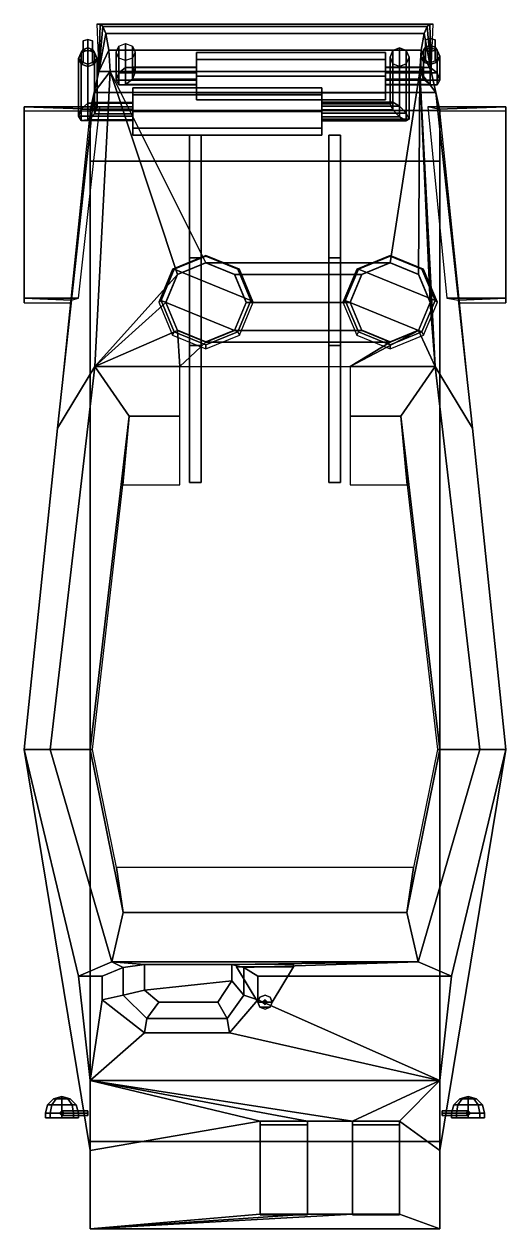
# Model space of a CAD drawing. Extents: x -1.02 to 1.02, y -2.35 to 2.75.
import ezdxf

# ---------------------------------------------------------------- set-up
doc = ezdxf.new("R2010")
doc.units = 0
doc.layers.get('0').update_dxf_attribs({"linetype": 'CONTINUOUS'})

msp = doc.modelspace()

# ---------------------------------------------------------------- linework, layer by layer
at = {"extrusion": (-1, 0, 0)}
msp.add_line((0.6, -1.01, 1.87), (0.74, -0.32, 1.84), dxfattribs=at)
for points in [[(-0.7127, 2.75, 1.04), (-0.6978, 2.75, 1.11), (0.6978, 2.75, 1.11), (0.7127, 2.75, 1.04)], [(-0.7042, 2.55, 1.08), (-0.7042, 2.55, 1.08), (-0.6978, 2.75, 1.11), (-0.7127, 2.75, 1.04)], [(-0.7042, 2.55, 1.08), (-0.7042, 2.55, 1.08), (-0.6872, 2.74, 1.19), (-0.6978, 2.75, 1.11)], [(-0.7042, 2.55, 1.08), (-0.7042, 2.55, 1.08), (-0.6744, 2.71, 1.24), (-0.6872, 2.74, 1.19)], [(-0.7042, 2.55, 1.08), (-0.7042, 2.55, 1.08), (-0.6616, 2.64, 1.28), (-0.6744, 2.71, 1.24)], [(-0.6978, 2.75, 1.11), (-0.6872, 2.74, 1.19), (0.6872, 2.74, 1.19), (0.6978, 2.75, 1.11)], [(-0.6872, 2.74, 1.19), (-0.6744, 2.71, 1.24), (0.6744, 2.71, 1.24), (0.6872, 2.74, 1.19)], [(-0.6744, 2.71, 1.24), (-0.6616, 2.64, 1.28), (0.6616, 2.64, 1.28), (0.6744, 2.71, 1.24)], [(0.6744, 2.71, 1.24), (0.6616, 2.64, 1.28), (0.7042, 2.55, 1.08)], [(0.6872, 2.74, 1.19), (0.6744, 2.71, 1.24), (0.7042, 2.55, 1.08)], [(0.6978, 2.75, 1.11), (0.6872, 2.74, 1.19), (0.7042, 2.55, 1.08)], [(0.7127, 2.75, 1.04), (0.6978, 2.75, 1.11), (0.7042, 2.55, 1.08)], [(-0.77, 2.6795, 1.1354), (-0.75, 2.6846, 1.1277), (-0.75, 2.6496, 1.067), (-0.77, 2.6425, 1.0712)], [(-0.77, 2.6795, 1.1354), (-0.77, 2.6405, 1.1946), (-0.75, 2.6354, 1.2023), (-0.75, 2.6846, 1.1277)], [(-0.77, 2.6405, 1.1946), (-0.77, 2.6795, 1.1354), (-0.77, 2.6425, 1.0712), (-0.77, 2.5875, 1.1029)], [(-0.75, 2.6846, 1.1277), (-0.73, 2.6795, 1.1354), (-0.73, 2.6425, 1.0712), (-0.75, 2.6496, 1.067)], [(-0.75, 2.6846, 1.1277), (-0.75, 2.6354, 1.2023), (-0.73, 2.6405, 1.1946), (-0.73, 2.6795, 1.1354)], [(-0.73, 2.6795, 1.1354), (-0.73, 2.6405, 1.1946), (-0.73, 2.5875, 1.1029), (-0.73, 2.6425, 1.0712)], [(-0.63, 2.6314, 1.0975), (-0.6183, 2.6571, 1.0856), (-0.6183, 2.5437, 0.8424), (-0.63, 2.5131, 0.8437)], [(-0.6183, 2.6571, 1.0856), (-0.59, 2.6677, 1.0806), (-0.59, 2.5663, 0.8631), (-0.6183, 2.5437, 0.8424)], [(-0.59, 2.6677, 1.0806), (-0.5617, 2.6571, 1.0856), (-0.5617, 2.5676, 0.8937), (-0.59, 2.5663, 0.8631)], [(-0.5617, 2.6571, 1.0856), (-0.55, 2.6314, 1.0975), (-0.55, 2.5469, 0.9163), (-0.5617, 2.5676, 0.8937)], [(0.68, 2.6517, 1.066), (0.7, 2.6592, 1.0625), (0.7, 2.6508, 1.0444), (0.6717, 2.6402, 1.0493)], [(0.68, 2.6831, 1.1332), (0.7, 2.6888, 1.1259), (0.7, 2.6592, 1.0625), (0.68, 2.6517, 1.066)], [(0.68, 2.6831, 1.1332), (0.68, 2.639, 1.1887), (0.7, 2.6332, 1.196), (0.7, 2.6888, 1.1259)], [(0.68, 2.639, 1.1887), (0.68, 2.6831, 1.1332), (0.68, 2.6517, 1.066), (0.68, 2.5942, 1.0928)], [(0.7, 2.6888, 1.1259), (0.72, 2.6831, 1.1332), (0.72, 2.6517, 1.066), (0.7, 2.6592, 1.0625)], [(0.7, 2.6888, 1.1259), (0.7, 2.6332, 1.196), (0.72, 2.639, 1.1887), (0.72, 2.6831, 1.1332)], [(0.7, 2.6592, 1.0625), (0.72, 2.6517, 1.066), (0.7283, 2.6402, 1.0493), (0.7, 2.6508, 1.0444)], [(0.72, 2.6831, 1.1332), (0.72, 2.639, 1.1887), (0.72, 2.5942, 1.0928), (0.72, 2.6517, 1.066)], [(-0.77, 2.6425, 1.0712), (-0.77, 2.6425, 1.0712), (-0.79, 2.605, 1.0697), (-0.77, 2.5875, 1.1029)], [(-0.77, 2.6425, 1.0712), (-0.77, 2.6425, 1.0712), (-0.7783, 2.6295, 1.0556), (-0.79, 2.605, 1.0697)], [(-0.79, 2.605, 1.0697), (-0.7783, 2.6295, 1.0556), (-0.7783, 2.3904, 0.6414), (-0.79, 2.36, 0.6454)], [(-0.7783, 2.5805, 1.0839), (-0.79, 2.605, 1.0697), (-0.79, 2.36, 0.6454), (-0.7783, 2.3414, 0.6696)], [(-0.79, 2.605, 1.0697), (-0.79, 2.605, 1.0697), (-0.7783, 2.5805, 1.0839), (-0.77, 2.5875, 1.1029)], [(-0.77, 2.6425, 1.0712), (-0.75, 2.6496, 1.067), (-0.75, 2.6396, 1.0497), (-0.7783, 2.6295, 1.0556)], [(-0.7783, 2.6295, 1.0556), (-0.75, 2.6396, 1.0497), (-0.75, 2.4146, 0.66), (-0.7783, 2.3904, 0.6414)], [(-0.75, 2.6354, 1.2023), (-0.77, 2.6405, 1.1946), (-0.77, 2.5875, 1.1029), (-0.75, 2.5804, 1.107)], [(-0.75, 2.6496, 1.067), (-0.73, 2.6425, 1.0712), (-0.7217, 2.6295, 1.0556), (-0.75, 2.6396, 1.0497)], [(-0.73, 2.6405, 1.1946), (-0.75, 2.6354, 1.2023), (-0.75, 2.5804, 1.107), (-0.73, 2.5875, 1.1029)], [(-0.75, 2.6396, 1.0497), (-0.7217, 2.6295, 1.0556), (-0.7217, 2.4186, 0.6904), (-0.75, 2.4146, 0.66)], [(-0.73, 2.6425, 1.0712), (-0.73, 2.6425, 1.0712), (-0.73, 2.5875, 1.1029), (-0.71, 2.605, 1.0697)], [(-0.73, 2.6425, 1.0712), (-0.73, 2.6425, 1.0712), (-0.71, 2.605, 1.0697), (-0.7217, 2.6295, 1.0556)], [(-0.71, 2.605, 1.0697), (-0.71, 2.605, 1.0697), (-0.73, 2.5875, 1.1029), (-0.7217, 2.5805, 1.0839)], [(-0.7217, 2.6295, 1.0556), (-0.71, 2.605, 1.0697), (-0.71, 2.4, 0.7146), (-0.7217, 2.4186, 0.6904)], [(-0.71, 2.605, 1.0697), (-0.7217, 2.5805, 1.0839), (-0.7217, 2.3696, 0.7186), (-0.71, 2.4, 0.7146)], [(-0.7042, 2.55, 1.08), (-0.7042, 2.55, 1.08), (-0.6557, 2.55, 1.3), (-0.6616, 2.64, 1.28)], [(-0.6616, 2.64, 1.28), (-0.6557, 2.55, 1.3), (0.6557, 2.55, 1.3), (0.6616, 2.64, 1.28)], [(-0.6183, 2.6058, 1.1095), (-0.63, 2.6314, 1.0975), (-0.63, 2.5131, 0.8437), (-0.6183, 2.4924, 0.8663)], [(-0.59, 2.5952, 1.1144), (-0.6183, 2.6058, 1.1095), (-0.6183, 2.4924, 0.8663), (-0.59, 2.4937, 0.8969)], [(-0.5617, 2.6058, 1.1095), (-0.59, 2.5952, 1.1144), (-0.59, 2.4937, 0.8969), (-0.5617, 2.5163, 0.9176)], [(-0.55, 2.6314, 1.0975), (-0.5617, 2.6058, 1.1095), (-0.5617, 2.5163, 0.9176), (-0.55, 2.5469, 0.9163)], [(-0.29, 2.63, 0.88), (-0.29, 2.6007, 0.9507), (0.51, 2.6007, 0.9507), (0.51, 2.63, 0.88)], [(-0.29, 2.6007, 0.8093), (-0.29, 2.63, 0.88), (0.51, 2.63, 0.88), (0.51, 2.6007, 0.8093)], [(-0.29, 2.5437, 0.8424), (-0.29, 2.5663, 0.8631), (-0.29, 2.63, 0.88), (-0.29, 2.6007, 0.8093)], [(-0.29, 2.5663, 0.8631), (-0.29, 2.5676, 0.8937), (-0.29, 2.6007, 0.9507), (-0.29, 2.63, 0.88)], [(0.51, 2.6007, 0.8093), (0.51, 2.63, 0.88), (0.51, 2.5676, 0.8937), (0.51, 2.5663, 0.8631)], [(0.51, 2.63, 0.88), (0.51, 2.6007, 0.9507), (0.51, 2.5469, 0.9163), (0.51, 2.5676, 0.8937)], [(0.53, 2.61, 0.841), (0.5417, 2.6383, 0.8263), (0.5417, 2.4194, 0.6731), (0.53, 2.4128, 0.7029)], [(0.5417, 2.6383, 0.8263), (0.53, 2.61, 0.841), (0.53, 2.61, 1.07), (0.5417, 2.6383, 1.07)], [(0.5417, 2.5817, 0.8558), (0.53, 2.61, 0.841), (0.53, 2.4128, 0.7029), (0.5417, 2.3869, 0.7194)], [(0.53, 2.61, 0.841), (0.5417, 2.5817, 0.8558), (0.5417, 2.5817, 1.08), (0.53, 2.61, 1.07)], [(0.5417, 2.6383, 0.8263), (0.57, 2.65, 0.8202), (0.57, 2.4029, 0.6472), (0.5417, 2.4194, 0.6731)], [(0.57, 2.65, 0.8202), (0.5417, 2.6383, 0.8263), (0.5417, 2.6383, 1.07), (0.57, 2.65, 1.06)], [(0.57, 2.65, 0.8202), (0.5983, 2.6383, 0.8263), (0.5983, 2.3731, 0.6406), (0.57, 2.4029, 0.6472)], [(0.5983, 2.6383, 0.8263), (0.57, 2.65, 0.8202), (0.57, 2.65, 1.06), (0.5983, 2.6383, 1.07)], [(0.5983, 2.6383, 0.8263), (0.61, 2.61, 0.841), (0.61, 2.3472, 0.6571), (0.5983, 2.3731, 0.6406)], [(0.61, 2.61, 0.841), (0.5983, 2.6383, 0.8263), (0.5983, 2.6383, 1.07), (0.61, 2.61, 1.07)], [(0.61, 2.61, 0.841), (0.5983, 2.5817, 0.8558), (0.5983, 2.3406, 0.6869), (0.61, 2.3472, 0.6571)], [(0.5983, 2.5817, 0.8558), (0.61, 2.61, 0.841), (0.61, 2.61, 1.07), (0.5983, 2.5817, 1.08)], [(0.6616, 2.64, 1.28), (0.6557, 2.55, 1.3), (0.7042, 2.55, 1.08)], [(0.68, 2.5942, 1.0928), (0.68, 2.5942, 1.0928), (0.68, 2.6517, 1.066), (0.66, 2.6145, 1.0613)], [(0.66, 2.6145, 1.0613), (0.66, 2.6145, 1.0613), (0.68, 2.6517, 1.066), (0.6717, 2.6402, 1.0493)], [(0.66, 2.6145, 1.0613), (0.6717, 2.6402, 1.0493), (0.6717, 2.5676, 0.8937), (0.66, 2.5469, 0.9163)], [(0.6717, 2.5889, 1.0732), (0.66, 2.6145, 1.0613), (0.66, 2.5469, 0.9163), (0.6717, 2.5163, 0.9176)], [(0.68, 2.5942, 1.0928), (0.68, 2.5942, 1.0928), (0.66, 2.6145, 1.0613), (0.6717, 2.5889, 1.0732)], [(0.6717, 2.6402, 1.0493), (0.7, 2.6508, 1.0444), (0.7, 2.5663, 0.8631), (0.6717, 2.5676, 0.8937)], [(0.7, 2.6332, 1.196), (0.68, 2.639, 1.1887), (0.68, 2.5942, 1.0928), (0.7, 2.5867, 1.0963)], [(0.7, 2.6508, 1.0444), (0.7283, 2.6402, 1.0493), (0.7283, 2.5437, 0.8424), (0.7, 2.5663, 0.8631)], [(0.72, 2.639, 1.1887), (0.7, 2.6332, 1.196), (0.7, 2.5867, 1.0963), (0.72, 2.5942, 1.0928)], [(0.72, 2.5942, 1.0928), (0.72, 2.5942, 1.0928), (0.74, 2.6145, 1.0613), (0.72, 2.6517, 1.066)], [(0.74, 2.6145, 1.0613), (0.74, 2.6145, 1.0613), (0.7283, 2.6402, 1.0493), (0.72, 2.6517, 1.066)], [(0.72, 2.5942, 1.0928), (0.72, 2.5942, 1.0928), (0.7283, 2.5889, 1.0732), (0.74, 2.6145, 1.0613)], [(0.7283, 2.6402, 1.0493), (0.74, 2.6145, 1.0613), (0.74, 2.5131, 0.8437), (0.7283, 2.5437, 0.8424)], [(0.74, 2.6145, 1.0613), (0.7283, 2.5889, 1.0732), (0.7283, 2.4924, 0.8663), (0.74, 2.5131, 0.8437)], [(-0.72, 1.3, 1.48), (-0.6557, 2.55, 1.3), (-0.7236, 2.46, 0.9508), (-0.8792, 1.04, 1.0609)], [(-0.75, 2.5804, 1.107), (-0.77, 2.5875, 1.1029), (-0.7783, 2.5805, 1.0839), (-0.75, 2.5704, 1.0897)], [(-0.75, 2.5704, 1.0897), (-0.7783, 2.5805, 1.0839), (-0.7783, 2.3414, 0.6696), (-0.75, 2.3454, 0.7)], [(-0.73, 2.5875, 1.1029), (-0.75, 2.5804, 1.107), (-0.75, 2.5704, 1.0897), (-0.7217, 2.5805, 1.0839)], [(-0.7217, 2.5805, 1.0839), (-0.75, 2.5704, 1.0897), (-0.75, 2.3454, 0.7), (-0.7217, 2.3696, 0.7186)], [(-0.7236, 2.46, 0.9508), (-0.7236, 2.46, 0.9508), (-0.6557, 2.55, 1.3), (-0.7042, 2.55, 1.08)], [(-0.6557, 2.55, 1.3), (-0.25, 1.74, 1.4166), (0.53, 1.74, 1.4166), (0.6557, 2.55, 1.3)], [(-0.6183, 2.5437, 0.8424), (-0.59, 2.5663, 0.8631), (-0.29, 2.5663, 0.8631), (-0.29, 2.5437, 0.8424)], [(-0.59, 2.5663, 0.8631), (-0.5617, 2.5676, 0.8937), (-0.29, 2.5676, 0.8937), (-0.29, 2.5663, 0.8631)], [(-0.5617, 2.5676, 0.8937), (-0.55, 2.5469, 0.9163), (-0.29, 2.5469, 0.9163), (-0.29, 2.5676, 0.8937)], [(-0.29, 2.6007, 0.9507), (-0.29, 2.53, 0.98), (0.51, 2.53, 0.98), (0.51, 2.6007, 0.9507)], [(-0.29, 2.53, 0.78), (-0.29, 2.6007, 0.8093), (0.51, 2.6007, 0.8093), (0.51, 2.53, 0.78)], [(-0.29, 2.5131, 0.8437), (-0.29, 2.5437, 0.8424), (-0.29, 2.6007, 0.8093), (-0.29, 2.53, 0.78)], [(-0.29, 2.5676, 0.8937), (-0.29, 2.5469, 0.9163), (-0.29, 2.53, 0.98), (-0.29, 2.6007, 0.9507)], [(0.51, 2.53, 0.78), (0.51, 2.6007, 0.8093), (0.51, 2.5663, 0.8631), (0.51, 2.5437, 0.8424)], [(0.51, 2.6007, 0.9507), (0.51, 2.53, 0.98), (0.51, 2.5163, 0.9176), (0.51, 2.5469, 0.9163)], [(0.66, 2.5469, 0.9163), (0.6717, 2.5676, 0.8937), (0.51, 2.5676, 0.8937), (0.51, 2.5469, 0.9163)], [(0.6717, 2.5676, 0.8937), (0.7, 2.5663, 0.8631), (0.51, 2.5663, 0.8631), (0.51, 2.5676, 0.8937)], [(0.7, 2.5663, 0.8631), (0.7283, 2.5437, 0.8424), (0.51, 2.5437, 0.8424), (0.51, 2.5663, 0.8631)], [(0.53, 1.74, 1.4166), (0.6502, 1.6907, 1.4237), (0.6502, 1.6907, 1.4237), (0.6557, 2.55, 1.3)], [(0.57, 2.57, 0.8619), (0.5417, 2.5817, 0.8558), (0.5417, 2.3869, 0.7194), (0.57, 2.3571, 0.7128)], [(0.5417, 2.5817, 0.8558), (0.57, 2.57, 0.8619), (0.57, 2.57, 1.08), (0.5417, 2.5817, 1.08)], [(0.5983, 2.5817, 0.8558), (0.57, 2.57, 0.8619), (0.57, 2.3571, 0.7128), (0.5983, 2.3406, 0.6869)], [(0.57, 2.57, 0.8619), (0.5983, 2.5817, 0.8558), (0.5983, 2.5817, 1.08), (0.57, 2.57, 1.08)], [(0.6502, 1.6907, 1.4237), (0.7, 1.5717, 1.4409), (0.7, 1.5717, 1.4409), (0.6557, 2.55, 1.3)], [(0.7, 2.5867, 1.0963), (0.68, 2.5942, 1.0928), (0.6717, 2.5889, 1.0732), (0.7, 2.5783, 1.0782)], [(0.7, 2.5783, 1.0782), (0.6717, 2.5889, 1.0732), (0.6717, 2.5163, 0.9176), (0.7, 2.4937, 0.8969)], [(0.72, 2.5942, 1.0928), (0.7, 2.5867, 1.0963), (0.7, 2.5783, 1.0782), (0.7283, 2.5889, 1.0732)], [(0.7283, 2.5889, 1.0732), (0.7, 2.5783, 1.0782), (0.7, 2.4937, 0.8969), (0.7283, 2.4924, 0.8663)], [(0.7042, 2.55, 1.08), (0.7236, 2.46, 0.9508), (-0.7236, 2.46, 0.9508), (-0.7042, 2.55, 1.08)], [(-0.6557, 2.55, 1.3), (-0.72, 1.3, 1.48), (-0.72, 1.3, 1.48), (-0.3702, 1.6907, 1.4237)], [(-0.6557, 2.55, 1.3), (-0.3702, 1.6907, 1.4237), (-0.3702, 1.6907, 1.4237), (-0.25, 1.74, 1.4166)], [(-0.63, 2.5131, 0.8437), (-0.6183, 2.5437, 0.8424), (-0.29, 2.5437, 0.8424), (-0.29, 2.5131, 0.8437)], [(-0.6183, 2.4924, 0.8663), (-0.63, 2.5131, 0.8437), (-0.29, 2.5131, 0.8437), (-0.29, 2.4924, 0.8663)], [(-0.5617, 2.5163, 0.9176), (-0.59, 2.4937, 0.8969), (-0.29, 2.4937, 0.8969), (-0.29, 2.5163, 0.9176)], [(-0.55, 2.5469, 0.9163), (-0.5617, 2.5163, 0.9176), (-0.29, 2.5163, 0.9176), (-0.29, 2.5469, 0.9163)], [(-0.29, 2.5469, 0.9163), (-0.29, 2.5163, 0.9176), (-0.29, 2.4593, 0.9507), (-0.29, 2.53, 0.98)], [(-0.29, 2.53, 0.98), (-0.29, 2.4593, 0.9507), (0.51, 2.4593, 0.9507), (0.51, 2.53, 0.98)], [(-0.29, 2.4593, 0.8093), (-0.29, 2.53, 0.78), (0.51, 2.53, 0.78), (0.51, 2.4593, 0.8093)], [(-0.29, 2.4924, 0.8663), (-0.29, 2.5131, 0.8437), (-0.29, 2.53, 0.78), (-0.29, 2.4593, 0.8093)], [(-0.29, 2.5163, 0.9176), (-0.29, 2.4937, 0.8969), (-0.29, 2.43, 0.88), (-0.29, 2.4593, 0.9507)], [(0.6717, 2.5163, 0.9176), (0.66, 2.5469, 0.9163), (0.51, 2.5469, 0.9163), (0.51, 2.5163, 0.9176)], [(0.7283, 2.5437, 0.8424), (0.74, 2.5131, 0.8437), (0.51, 2.5131, 0.8437), (0.51, 2.5437, 0.8424)], [(0.51, 2.4593, 0.8093), (0.51, 2.53, 0.78), (0.51, 2.5437, 0.8424), (0.51, 2.5131, 0.8437)], [(0.51, 2.53, 0.98), (0.51, 2.4593, 0.9507), (0.51, 2.4937, 0.8969), (0.51, 2.5163, 0.9176)], [(0.7, 2.4937, 0.8969), (0.6717, 2.5163, 0.9176), (0.51, 2.5163, 0.9176), (0.51, 2.4937, 0.8969)], [(0.74, 2.5131, 0.8437), (0.7283, 2.4924, 0.8663), (0.51, 2.4924, 0.8663), (0.51, 2.5131, 0.8437)], [(0.51, 2.43, 0.88), (0.51, 2.4593, 0.8093), (0.51, 2.5131, 0.8437), (0.51, 2.4924, 0.8663)], [(0.7, 1.5717, 1.4409), (0.72, 1.3, 1.48), (0.72, 1.3, 1.48), (0.6557, 2.55, 1.3)], [(0.7042, 2.55, 1.08), (0.6557, 2.55, 1.3), (0.7236, 2.46, 0.9508)], [(0.8792, 1.04, 1.0609), (0.7236, 2.46, 0.9508), (0.6557, 2.55, 1.3), (0.72, 1.3, 1.48)], [(-0.8792, 1.04, 1.0609), (-0.7236, 2.46, 0.9508), (-0.74, 2.3837, 0.8413), (-0.8792, 1.04, 0.9084)], [(0.7236, 2.46, 0.9508), (0.74, 2.3837, 0.8413), (-0.74, 2.3837, 0.8413), (-0.7236, 2.46, 0.9508)], [(-0.59, 2.4937, 0.8969), (-0.6183, 2.4924, 0.8663), (-0.29, 2.4924, 0.8663), (-0.29, 2.4937, 0.8969)], [(-0.56, 2.48, 0.68), (-0.56, 2.4507, 0.7507), (0.24, 2.4507, 0.7507), (0.24, 2.48, 0.68)], [(-0.56, 2.4507, 0.6093), (-0.56, 2.48, 0.68), (0.24, 2.48, 0.68), (0.24, 2.4507, 0.6093)], [(-0.56, 2.4146, 0.66), (-0.56, 2.4186, 0.6904), (-0.56, 2.48, 0.68), (-0.56, 2.4507, 0.6093)], [(-0.56, 2.4186, 0.6904), (-0.56, 2.4, 0.7146), (-0.56, 2.4507, 0.7507), (-0.56, 2.48, 0.68)], [(-0.56, 2.4507, 0.7507), (-0.56, 2.38, 0.78), (0.24, 2.38, 0.78), (0.24, 2.4507, 0.7507)], [(-0.56, 2.38, 0.58), (-0.56, 2.4507, 0.6093), (0.24, 2.4507, 0.6093), (0.24, 2.38, 0.58)], [(-0.56, 2.3904, 0.6414), (-0.56, 2.4146, 0.66), (-0.56, 2.4507, 0.6093), (-0.56, 2.38, 0.58)], [(-0.56, 2.4, 0.7146), (-0.56, 2.3696, 0.7186), (-0.56, 2.38, 0.78), (-0.56, 2.4507, 0.7507)], [(-0.29, 2.4937, 0.8969), (-0.29, 2.4924, 0.8663), (-0.29, 2.4593, 0.8093), (-0.29, 2.43, 0.88)], [(-0.29, 2.4593, 0.9507), (-0.29, 2.43, 0.88), (0.51, 2.43, 0.88), (0.51, 2.4593, 0.9507)], [(-0.29, 2.43, 0.88), (-0.29, 2.4593, 0.8093), (0.51, 2.4593, 0.8093), (0.51, 2.43, 0.88)], [(0.24, 2.4507, 0.6093), (0.24, 2.48, 0.68), (0.24, 2.4194, 0.6731), (0.24, 2.4029, 0.6472)], [(0.24, 2.48, 0.68), (0.24, 2.4507, 0.7507), (0.24, 2.4128, 0.7029), (0.24, 2.4194, 0.6731)], [(0.24, 2.38, 0.58), (0.24, 2.4507, 0.6093), (0.24, 2.4029, 0.6472), (0.24, 2.3731, 0.6406)], [(0.24, 2.4507, 0.7507), (0.24, 2.38, 0.78), (0.24, 2.3869, 0.7194), (0.24, 2.4128, 0.7029)], [(0.7283, 2.4924, 0.8663), (0.7, 2.4937, 0.8969), (0.51, 2.4937, 0.8969), (0.51, 2.4924, 0.8663)], [(0.51, 2.4593, 0.9507), (0.51, 2.43, 0.88), (0.51, 2.4924, 0.8663), (0.51, 2.4937, 0.8969)], [(0.8792, 1.04, 0.9084), (0.74, 2.3837, 0.8413), (0.7236, 2.46, 0.9508), (0.8792, 1.04, 1.0609)], [(-0.79, 1.59, 1.13), (-0.7, 2.4, 1.08), (-1.02, 2.4, 1.08), (-1.02, 1.59, 1.13)], [(-0.7312, 2.3901, 0.9563), (-0.7403, 2.3809, 0.8415), (-1.02, 2.3809, 0.8415), (-1.02, 2.4, 1.08)], [(-0.7, 2.4, 1.08), (-0.7312, 2.3901, 0.9563), (-1.02, 2.4, 1.08)], [(-1.02, 1.59, 1.13), (-1.02, 2.4, 1.08), (-1.02, 2.3809, 0.8415), (-1.02, 1.5702, 0.8819)], [(-0.7783, 2.3904, 0.6414), (-0.75, 2.4146, 0.66), (-0.56, 2.4146, 0.66), (-0.56, 2.3904, 0.6414)], [(-0.75, 2.4146, 0.66), (-0.7217, 2.4186, 0.6904), (-0.56, 2.4186, 0.6904), (-0.56, 2.4146, 0.66)], [(-0.7217, 2.4186, 0.6904), (-0.71, 2.4, 0.7146), (-0.56, 2.4, 0.7146), (-0.56, 2.4186, 0.6904)], [(-0.71, 2.4, 0.7146), (-0.7217, 2.3696, 0.7186), (-0.56, 2.3696, 0.7186), (-0.56, 2.4, 0.7146)], [(0.53, 2.4128, 0.7029), (0.5417, 2.4194, 0.6731), (0.24, 2.4194, 0.6731), (0.24, 2.4128, 0.7029)], [(0.5417, 2.4194, 0.6731), (0.57, 2.4029, 0.6472), (0.24, 2.4029, 0.6472), (0.24, 2.4194, 0.6731)], [(0.5417, 2.3869, 0.7194), (0.53, 2.4128, 0.7029), (0.24, 2.4128, 0.7029), (0.24, 2.3869, 0.7194)], [(0.57, 2.4029, 0.6472), (0.5983, 2.3731, 0.6406), (0.24, 2.3731, 0.6406), (0.24, 2.4029, 0.6472)], [(1.02, 2.4, 1.08), (1.02, 2.4, 1.08), (0.7312, 2.3901, 0.9563), (0.69, 2.4, 1.08)], [(1.02, 2.4, 1.08), (1.02, 2.3809, 0.8415), (0.7403, 2.3809, 0.8415), (0.7312, 2.3901, 0.9563)], [(-0.79, 2.36, 0.6454), (-0.7783, 2.3904, 0.6414), (-0.56, 2.3904, 0.6414), (-0.56, 2.36, 0.6454)], [(-0.7783, 2.3414, 0.6696), (-0.79, 2.36, 0.6454), (-0.56, 2.36, 0.6454), (-0.56, 2.3414, 0.6696)], [(-0.7217, 2.3696, 0.7186), (-0.75, 2.3454, 0.7), (-0.56, 2.3454, 0.7), (-0.56, 2.3696, 0.7186)], [(0.74, 2.3837, 0.8413), (0.74, 2.17, 0.51), (-0.74, 2.17, 0.51), (-0.74, 2.3837, 0.8413)], [(-0.74, -2.35, 0.85), (-0.74, 2.3837, 0.8413), (-0.74, 2.17, 0.51), (-0.74, -1.98, 0.51)], [(-0.74, -2.0185, 1.0609), (-0.74, 2.3837, 0.8413), (-0.74, 2.3837, 0.8413), (-0.74, -2.35, 0.85)], [(-0.56, 2.36, 0.6454), (-0.56, 2.3904, 0.6414), (-0.56, 2.38, 0.58), (-0.56, 2.3093, 0.6093)], [(-0.56, 2.38, 0.78), (-0.56, 2.3093, 0.7507), (0.24, 2.3093, 0.7507), (0.24, 2.38, 0.78)], [(-0.56, 2.3093, 0.6093), (-0.56, 2.38, 0.58), (0.24, 2.38, 0.58), (0.24, 2.3093, 0.6093)], [(-0.56, 2.3696, 0.7186), (-0.56, 2.3454, 0.7), (-0.56, 2.3093, 0.7507), (-0.56, 2.38, 0.78)], [(-0.56, 2.3414, 0.6696), (-0.56, 2.36, 0.6454), (-0.56, 2.3093, 0.6093), (-0.56, 2.28, 0.68)], [(0.57, 2.3571, 0.7128), (0.5417, 2.3869, 0.7194), (0.24, 2.3869, 0.7194), (0.24, 2.3571, 0.7128)], [(0.24, 2.38, 0.78), (0.24, 2.3093, 0.7507), (0.24, 2.3571, 0.7128), (0.24, 2.3869, 0.7194)], [(0.24, 2.3093, 0.6093), (0.24, 2.38, 0.58), (0.24, 2.3731, 0.6406), (0.24, 2.3472, 0.6571)], [(0.5983, 2.3731, 0.6406), (0.61, 2.3472, 0.6571), (0.24, 2.3472, 0.6571), (0.24, 2.3731, 0.6406)], [(0.5983, 2.3406, 0.6869), (0.57, 2.3571, 0.7128), (0.24, 2.3571, 0.7128), (0.24, 2.3406, 0.6869)], [(0.24, 2.3093, 0.7507), (0.24, 2.28, 0.68), (0.24, 2.3406, 0.6869), (0.24, 2.3571, 0.7128)], [(0.61, 2.3472, 0.6571), (0.5983, 2.3406, 0.6869), (0.24, 2.3406, 0.6869), (0.24, 2.3472, 0.6571)], [(0.24, 2.28, 0.68), (0.24, 2.3093, 0.6093), (0.24, 2.3472, 0.6571), (0.24, 2.3406, 0.6869)], [(0.74, -1.98, 0.51), (0.74, 2.17, 0.51), (0.74, 2.3837, 0.8413), (0.74, -2.35, 0.85)], [(-0.75, 2.3454, 0.7), (-0.7783, 2.3414, 0.6696), (-0.56, 2.3414, 0.6696), (-0.56, 2.3454, 0.7)], [(-0.56, 2.3454, 0.7), (-0.56, 2.3414, 0.6696), (-0.56, 2.28, 0.68), (-0.56, 2.3093, 0.7507)], [(-0.56, 2.3093, 0.7507), (-0.56, 2.28, 0.68), (0.24, 2.28, 0.68), (0.24, 2.3093, 0.7507)], [(-0.56, 2.28, 0.68), (-0.56, 2.3093, 0.6093), (0.24, 2.3093, 0.6093), (0.24, 2.28, 0.68)], [(-0.27, 2.28, 1.37), (-0.27, 2.28, 1.34), (-0.32, 2.28, 1.34), (-0.32, 2.28, 1.37)], [(-0.32, 2.28, 1.34), (-0.32, 1.76, 1.48), (-0.32, 1.76, 1.51), (-0.32, 2.28, 1.37)], [(-0.32, 2.28, 1.37), (-0.32, 1.76, 1.51), (-0.27, 1.76, 1.51), (-0.27, 2.28, 1.37)], [(-0.27, 1.76, 1.51), (-0.27, 1.76, 1.48), (-0.27, 2.28, 1.34), (-0.27, 2.28, 1.37)], [(0.27, 2.28, 1.34), (0.27, 1.76, 1.48), (0.27, 1.76, 1.51), (0.27, 2.28, 1.37)], [(0.32, 2.28, 1.37), (0.32, 2.28, 1.34), (0.27, 2.28, 1.34), (0.27, 2.28, 1.37)], [(0.27, 2.28, 1.37), (0.27, 1.76, 1.51), (0.32, 1.76, 1.51), (0.32, 2.28, 1.37)], [(0.32, 1.76, 1.51), (0.32, 1.76, 1.48), (0.32, 2.28, 1.34), (0.32, 2.28, 1.37)], [(-0.74, -1.98, 0.51), (-0.74, 2.17, 0.51), (0.74, 2.17, 0.51), (0.74, -1.98, 0.51)], [(-0.25, 1.7711, 1.4227), (-0.3914, 1.7131, 1.4308), (-0.3844, 1.713, 1.4813), (-0.25, 1.7682, 1.4736)], [(-0.1156, 1.713, 1.4813), (-0.25, 1.7682, 1.4736), (-0.3844, 1.713, 1.4813), (-0.06, 1.58, 1.5)], [(-0.25, 1.74, 1.4166), (-0.3702, 1.6907, 1.4237), (-0.3702, 1.6921, 1.4338), (-0.25, 1.7414, 1.4268)], [(-0.32, 1.76, 1.51), (-0.32, 1.39, 1.56), (-0.27, 1.39, 1.56), (-0.27, 1.76, 1.51)], [(-0.32, 1.76, 1.48), (-0.32, 1.39, 1.53), (-0.32, 1.39, 1.56), (-0.32, 1.76, 1.51)], [(-0.27, 1.39, 1.56), (-0.27, 1.39, 1.53), (-0.27, 1.76, 1.48), (-0.27, 1.76, 1.51)], [(-0.1086, 1.7131, 1.4308), (-0.25, 1.7711, 1.4227), (-0.25, 1.7682, 1.4736), (-0.1156, 1.713, 1.4813)], [(-0.1298, 1.6907, 1.4237), (-0.25, 1.74, 1.4166), (-0.25, 1.7414, 1.4268), (-0.1298, 1.6921, 1.4338)], [(-0.25, 1.74, 1.4166), (-0.1298, 1.6907, 1.4237), (0.4098, 1.6907, 1.4237), (0.53, 1.74, 1.4166)], [(0.27, 1.76, 1.48), (0.27, 1.39, 1.53), (0.27, 1.39, 1.56), (0.27, 1.76, 1.51)], [(0.27, 1.76, 1.51), (0.27, 1.39, 1.56), (0.32, 1.39, 1.56), (0.32, 1.76, 1.51)], [(0.32, 1.39, 1.56), (0.32, 1.39, 1.53), (0.32, 1.76, 1.48), (0.32, 1.76, 1.51)], [(0.53, 1.7711, 1.4227), (0.3886, 1.7131, 1.4308), (0.3956, 1.713, 1.4813), (0.53, 1.7682, 1.4736)], [(0.6644, 1.713, 1.4813), (0.53, 1.7682, 1.4736), (0.3956, 1.713, 1.4813), (0.72, 1.58, 1.5)], [(0.53, 1.74, 1.4166), (0.4098, 1.6907, 1.4237), (0.4098, 1.6921, 1.4338), (0.53, 1.7414, 1.4268)], [(0.6714, 1.7131, 1.4308), (0.53, 1.7711, 1.4227), (0.53, 1.7682, 1.4736), (0.6644, 1.713, 1.4813)], [(0.6502, 1.6907, 1.4237), (0.53, 1.74, 1.4166), (0.53, 1.7414, 1.4268), (0.6502, 1.6921, 1.4338)], [(-0.3702, 1.6907, 1.4237), (-0.72, 1.3, 1.48), (-0.72, 1.3, 1.48), (-0.42, 1.5717, 1.4409)], [(-0.3914, 1.7131, 1.4308), (-0.45, 1.573, 1.4505), (-0.44, 1.58, 1.5), (-0.3844, 1.713, 1.4813)], [(-0.06, 1.58, 1.5), (-0.3844, 1.713, 1.4813), (-0.44, 1.58, 1.5), (-0.1156, 1.447, 1.5187)], [(-0.3702, 1.6907, 1.4237), (-0.42, 1.5717, 1.4409), (-0.42, 1.573, 1.4505), (-0.3702, 1.6921, 1.4338)], [(-0.08, 1.5717, 1.4409), (-0.1298, 1.6907, 1.4237), (-0.1298, 1.6921, 1.4338), (-0.08, 1.573, 1.4505)], [(-0.1298, 1.6907, 1.4237), (-0.08, 1.5717, 1.4409), (0.36, 1.5717, 1.4409), (0.4098, 1.6907, 1.4237)], [(-0.05, 1.573, 1.4505), (-0.1086, 1.7131, 1.4308), (-0.1156, 1.713, 1.4813), (-0.06, 1.58, 1.5)], [(0.3886, 1.7131, 1.4308), (0.33, 1.573, 1.4505), (0.34, 1.58, 1.5), (0.3956, 1.713, 1.4813)], [(0.72, 1.58, 1.5), (0.3956, 1.713, 1.4813), (0.34, 1.58, 1.5), (0.6644, 1.447, 1.5187)], [(0.4098, 1.6907, 1.4237), (0.36, 1.5717, 1.4409), (0.36, 1.573, 1.4505), (0.4098, 1.6921, 1.4338)], [(0.7, 1.5717, 1.4409), (0.6502, 1.6907, 1.4237), (0.6502, 1.6921, 1.4338), (0.7, 1.573, 1.4505)], [(0.73, 1.573, 1.4505), (0.6714, 1.7131, 1.4308), (0.6644, 1.713, 1.4813), (0.72, 1.58, 1.5)], [(-0.8243, 1.5702, 0.8819), (-0.8199, 1.5811, 1.019), (-1.02, 1.59, 1.13), (-1.02, 1.5702, 0.8819)], [(-0.8199, 1.5811, 1.019), (-0.79, 1.59, 1.13), (-1.02, 1.59, 1.13)], [(1.02, 1.59, 1.13), (1.02, 1.59, 1.13), (0.77, 1.59, 1.13), (0.8199, 1.5811, 1.019)], [(1.02, 1.5702, 0.8819), (1.02, 1.59, 1.13), (0.8199, 1.5811, 1.019), (0.8243, 1.5702, 0.8819)], [(-0.42, 1.5717, 1.4409), (-0.72, 1.3, 1.48), (-0.72, 1.3, 1.48), (-0.3702, 1.4527, 1.458)], [(-0.45, 1.573, 1.4505), (-0.3914, 1.433, 1.4702), (-0.3844, 1.447, 1.5187), (-0.44, 1.58, 1.5)], [(-0.1156, 1.447, 1.5187), (-0.44, 1.58, 1.5), (-0.3844, 1.447, 1.5187), (-0.25, 1.3918, 1.5264)], [(-0.42, 1.5717, 1.4409), (-0.3702, 1.4527, 1.458), (-0.3702, 1.454, 1.4672), (-0.42, 1.573, 1.4505)], [(-0.1298, 1.4527, 1.458), (-0.08, 1.5717, 1.4409), (-0.08, 1.573, 1.4505), (-0.1298, 1.454, 1.4672)], [(-0.08, 1.5717, 1.4409), (-0.1298, 1.4527, 1.458), (0.4098, 1.4527, 1.458), (0.36, 1.5717, 1.4409)], [(-0.1086, 1.433, 1.4702), (-0.05, 1.573, 1.4505), (-0.06, 1.58, 1.5), (-0.1156, 1.447, 1.5187)], [(0.33, 1.573, 1.4505), (0.3886, 1.433, 1.4702), (0.3956, 1.447, 1.5187), (0.34, 1.58, 1.5)], [(0.6644, 1.447, 1.5187), (0.34, 1.58, 1.5), (0.3956, 1.447, 1.5187), (0.53, 1.3918, 1.5264)], [(0.36, 1.5717, 1.4409), (0.4098, 1.4527, 1.458), (0.4098, 1.454, 1.4672), (0.36, 1.573, 1.4505)], [(0.6502, 1.4527, 1.458), (0.7, 1.5717, 1.4409), (0.7, 1.573, 1.4505), (0.6502, 1.454, 1.4672)], [(0.6502, 1.4527, 1.458), (0.72, 1.3, 1.48), (0.72, 1.3, 1.48), (0.7, 1.5717, 1.4409)], [(0.6714, 1.433, 1.4702), (0.73, 1.573, 1.4505), (0.72, 1.58, 1.5), (0.6644, 1.447, 1.5187)], [(-0.3702, 1.4527, 1.458), (-0.72, 1.3, 1.48), (-0.72, 1.3, 1.48), (-0.36, 1.3, 1.48)], [(-0.3914, 1.433, 1.4702), (-0.25, 1.375, 1.4783), (-0.25, 1.3918, 1.5264), (-0.3844, 1.447, 1.5187)], [(-0.3702, 1.4527, 1.458), (-0.25, 1.4034, 1.4651), (-0.25, 1.4047, 1.4741), (-0.3702, 1.454, 1.4672)], [(-0.3702, 1.4527, 1.458), (-0.36, 1.3, 1.48), (-0.36, 1.3, 1.48), (-0.25, 1.4034, 1.4651)], [(-0.25, 1.4034, 1.4651), (-0.1298, 1.4527, 1.458), (-0.1298, 1.454, 1.4672), (-0.25, 1.4047, 1.4741)], [(-0.1298, 1.4527, 1.458), (-0.25, 1.4034, 1.4651), (0.53, 1.4034, 1.4651), (0.4098, 1.4527, 1.458)], [(-0.25, 1.375, 1.4783), (-0.1086, 1.433, 1.4702), (-0.1156, 1.447, 1.5187), (-0.25, 1.3918, 1.5264)], [(0.53, 1.4034, 1.4651), (0.36, 1.3, 1.48), (0.36, 1.3, 1.48), (0.6502, 1.4527, 1.458)], [(0.36, 1.3, 1.48), (0.72, 1.3, 1.48), (0.72, 1.3, 1.48), (0.6502, 1.4527, 1.458)], [(0.3886, 1.433, 1.4702), (0.53, 1.375, 1.4783), (0.53, 1.3918, 1.5264), (0.3956, 1.447, 1.5187)], [(0.4098, 1.4527, 1.458), (0.53, 1.4034, 1.4651), (0.53, 1.4047, 1.4741), (0.4098, 1.454, 1.4672)], [(0.53, 1.4034, 1.4651), (0.6502, 1.4527, 1.458), (0.6502, 1.454, 1.4672), (0.53, 1.4047, 1.4741)], [(0.53, 1.375, 1.4783), (0.6714, 1.433, 1.4702), (0.6644, 1.447, 1.5187), (0.53, 1.3918, 1.5264)], [(-0.25, 1.4034, 1.4651), (-0.36, 1.3, 1.48), (0.36, 1.3, 1.48), (0.53, 1.4034, 1.4651)], [(-0.32, 1.39, 1.56), (-0.32, 0.81, 1.51), (-0.27, 0.81, 1.51), (-0.27, 1.39, 1.56)], [(-0.32, 1.39, 1.53), (-0.32, 0.81, 1.48), (-0.32, 0.81, 1.51), (-0.32, 1.39, 1.56)], [(-0.27, 0.81, 1.51), (-0.27, 0.81, 1.48), (-0.27, 1.39, 1.53), (-0.27, 1.39, 1.56)], [(0.27, 1.39, 1.53), (0.27, 0.81, 1.48), (0.27, 0.81, 1.51), (0.27, 1.39, 1.56)], [(0.27, 1.39, 1.56), (0.27, 0.81, 1.51), (0.32, 0.81, 1.51), (0.32, 1.39, 1.56)], [(0.32, 0.81, 1.51), (0.32, 0.81, 1.48), (0.32, 1.39, 1.53), (0.32, 1.39, 1.56)], [(-0.91, -0.32, 1.48), (-0.72, 1.3, 1.48), (-0.8792, 1.04, 1.0609), (-1.02, -0.32, 1.0609)], [(-0.91, -0.32, 1.48), (-0.74, -0.32, 1.84), (-0.5746, 1.09, 1.84), (-0.72, 1.3, 1.48)], [(-0.36, 1.09, 1.84), (-0.36, 1.3, 1.48), (-0.72, 1.3, 1.48), (-0.5746, 1.09, 1.84)], [(0.5746, 1.09, 1.84), (0.72, 1.3, 1.48), (0.36, 1.3, 1.48), (0.36, 1.09, 1.84)], [(0.72, 1.3, 1.48), (0.5746, 1.09, 1.84), (0.74, -0.32, 1.84), (0.91, -0.32, 1.48)], [(1.02, -0.32, 1.0609), (0.8792, 1.04, 1.0609), (0.72, 1.3, 1.48), (0.91, -0.32, 1.48)], [(-0.602, 0.8, 1.84), (-0.5746, 1.09, 1.84), (-0.74, -0.32, 1.84), (-0.73, -0.32, 1.84)], [(-0.36, 0.8, 1.84), (-0.36, 1.09, 1.84), (-0.5746, 1.09, 1.84), (-0.602, 0.8, 1.84)], [(0.602, 0.8, 1.84), (0.5746, 1.09, 1.84), (0.36, 1.09, 1.84), (0.36, 0.8, 1.84)], [(0.73, -0.32, 1.84), (0.74, -0.32, 1.84), (0.5746, 1.09, 1.84), (0.602, 0.8, 1.84)], [(-1.02, -0.32, 1.0609), (-0.8792, 1.04, 1.0609), (-0.8792, 1.04, 0.9084), (-1.02, -0.32, 0.9762)], [(1.02, -0.32, 0.9762), (0.8792, 1.04, 0.9084), (0.8792, 1.04, 1.0609), (1.02, -0.32, 1.0609)], [(-0.32, 0.81, 1.51), (-0.32, 0.81, 1.48), (-0.27, 0.81, 1.48), (-0.27, 0.81, 1.51)], [(0.27, 0.81, 1.51), (0.27, 0.81, 1.48), (0.32, 0.81, 1.48), (0.32, 0.81, 1.51)], [(-1.02, -0.32, 1.0609), (-1.02, -0.32, 0.9762), (-0.74, -2.0185, 1.0609)], [(-0.91, -0.32, 1.48), (-1.02, -0.32, 1.0609), (-0.7898, -1.28, 1.25), (-0.6484, -1.22, 1.48)], [(-1.02, -0.32, 1.0609), (-0.74, -2.0185, 1.0609), (-0.74, -1.7214, 1.25), (-0.7898, -1.28, 1.25)], [(-0.6484, -1.22, 1.48), (-0.6, -1.01, 1.87), (-0.74, -0.32, 1.84), (-0.91, -0.32, 1.48)], [(-0.73, -0.32, 1.84), (-0.74, -0.32, 1.84), (-0.6, -1.01, 1.87), (-0.6286, -0.82, 1.8617)], [(0.91, -0.32, 1.48), (0.74, -0.32, 1.84), (0.6, -1.01, 1.87), (0.6484, -1.22, 1.48)], [(0.6286, -0.82, 1.8617), (0.6, -1.01, 1.87), (0.74, -0.32, 1.84), (0.73, -0.32, 1.84)], [(0.6484, -1.22, 1.48), (0.7898, -1.28, 1.25), (1.02, -0.32, 1.0609), (0.91, -0.32, 1.48)], [(0.74, -2.0185, 1.0609), (0.74, -2.0185, 1.0609), (1.02, -0.32, 0.9762), (1.02, -0.32, 1.0609)], [(0.7898, -1.28, 1.25), (0.74, -1.7214, 1.25), (0.74, -2.0185, 1.0609), (1.02, -0.32, 1.0609)], [(-0.6286, -0.82, 1.8617), (-0.6, -1.01, 1.87), (0.6, -1.01, 1.87), (0.6286, -0.82, 1.8617)], [(0.6484, -1.22, 1.48), (0.6, -1.01, 1.87), (-0.6, -1.01, 1.87), (-0.6484, -1.22, 1.48)], [(-0.6, -1.2435, 1.39), (-0.6484, -1.22, 1.48), (-0.7898, -1.28, 1.25), (-0.69, -1.28, 1.25)], [(-0.6484, -1.22, 1.48), (-0.51, -1.2304, 1.44), (-0.14, -1.2304, 1.44), (0.6484, -1.22, 1.48)], [(-0.6484, -1.22, 1.48), (-0.6, -1.2435, 1.39), (-0.51, -1.2304, 1.44), (-0.6484, -1.22, 1.48)], [(0.6484, -1.22, 1.48), (-0.14, -1.2304, 1.44), (-0.09, -1.2435, 1.39), (0.6484, -1.22, 1.48)], [(0.6484, -1.22, 1.48), (-0.09, -1.2435, 1.39), (-0.03, -1.28, 1.25), (0.7898, -1.28, 1.25)], [(-0.6, -1.36, 1.39), (-0.6, -1.2435, 1.39), (-0.69, -1.28, 1.25), (-0.69, -1.38, 1.25)], [(-0.6, -1.2435, 1.39), (-0.6, -1.36, 1.39), (-0.51, -1.34, 1.44), (-0.51, -1.2304, 1.44)], [(-0.51, -1.2304, 1.44), (-0.51, -1.34, 1.44), (-0.14, -1.3, 1.44), (-0.14, -1.2304, 1.44)], [(-0.14, -1.2304, 1.44), (-0.14, -1.3, 1.44), (-0.09, -1.36, 1.39), (-0.09, -1.2435, 1.39)], [(-0.12, -1.2357, 1.42), (-0.12, -1.24, 1.42), (-0.12, -1.24, 1.44), (-0.12, -1.2304, 1.44)], [(0.12, -1.24, 1.44), (0.12, -1.2304, 1.44), (-0.12, -1.2304, 1.44), (-0.12, -1.24, 1.44)], [(-0.12, -1.24, 1.42), (-0.03, -1.39, 1.42), (-0.03, -1.39, 1.44), (-0.12, -1.24, 1.44)], [(0.03, -1.39, 1.44), (0.12, -1.24, 1.44), (-0.12, -1.24, 1.44), (-0.03, -1.39, 1.44)], [(-0.09, -1.2435, 1.39), (-0.09, -1.36, 1.39), (-0.03, -1.38, 1.25), (-0.03, -1.28, 1.25)], [(0.03, -1.39, 1.42), (0.12, -1.24, 1.42), (0.12, -1.24, 1.44), (0.03, -1.39, 1.44)], [(0.12, -1.24, 1.42), (0.12, -1.2357, 1.42), (0.12, -1.2304, 1.44), (0.12, -1.24, 1.44)], [(-0.69, -1.38, 1.25), (-0.69, -1.28, 1.25), (-0.7898, -1.28, 1.25), (-0.74, -1.7214, 1.25)], [(-0.51, -1.34, 1.44), (-0.45, -1.39, 1.44), (-0.2, -1.39, 1.44), (-0.14, -1.3, 1.44)], [(-0.14, -1.3, 1.44), (-0.2, -1.39, 1.44), (-0.16, -1.46, 1.39), (-0.09, -1.36, 1.39)], [(-0.03, -1.28, 1.25), (-0.03, -1.38, 1.25), (0.74, -1.7214, 1.25), (0.7898, -1.28, 1.25)], [(-0.6, -1.36, 1.39), (-0.69, -1.38, 1.25), (-0.51, -1.52, 1.25), (-0.5, -1.46, 1.39)], [(-0.6, -1.36, 1.39), (-0.5, -1.46, 1.39), (-0.45, -1.39, 1.44), (-0.51, -1.34, 1.44)], [(-0.16, -1.46, 1.39), (-0.15, -1.52, 1.25), (-0.03, -1.38, 1.25), (-0.09, -1.36, 1.39)], [(-0.0212, -1.3688, 1.25), (-0.03, -1.39, 1.25), (-0.03, -1.39, 1.42), (-0.0212, -1.3688, 1.42)], [(0, -1.36, 1.25), (-0.0212, -1.3688, 1.25), (-0.0212, -1.3688, 1.42), (0, -1.36, 1.42)], [(0.0212, -1.3688, 1.25), (0, -1.36, 1.25), (0, -1.36, 1.42), (0.0212, -1.3688, 1.42)], [(0.03, -1.39, 1.25), (0.0212, -1.3688, 1.25), (0.0212, -1.3688, 1.42), (0.03, -1.39, 1.42)], [(-0.69, -1.38, 1.25), (-0.74, -1.7214, 1.25), (-0.74, -1.7214, 1.25), (-0.51, -1.52, 1.25)], [(-0.16, -1.46, 1.39), (-0.2, -1.39, 1.44), (-0.45, -1.39, 1.44), (-0.5, -1.46, 1.39)], [(-0.15, -1.52, 1.25), (0.74, -1.7214, 1.25), (0.74, -1.7214, 1.25), (-0.03, -1.38, 1.25)], [(-0.03, -1.39, 1.25), (-0.0212, -1.4112, 1.25), (-0.0212, -1.4112, 1.44), (-0.03, -1.39, 1.44)], [(0.0212, -1.4112, 1.44), (0.03, -1.39, 1.44), (-0.03, -1.39, 1.44), (-0.0212, -1.4112, 1.44)], [(-0.0212, -1.4112, 1.25), (0, -1.42, 1.25), (0, -1.42, 1.44), (-0.0212, -1.4112, 1.44)], [(0, -1.42, 1.44), (0.0212, -1.4112, 1.44), (-0.0212, -1.4112, 1.44), (0, -1.42, 1.44)], [(0, -1.38, 1.44), (-0.01, -1.39, 1.44), (0, -1.39, 3.44)], [(-0.01, -1.39, 1.44), (0, -1.4, 1.44), (0, -1.39, 3.44)], [(0.01, -1.39, 1.44), (0, -1.38, 1.44), (0, -1.39, 3.44)], [(0, -1.4, 1.44), (0.01, -1.39, 1.44), (0, -1.39, 3.44)], [(0, -1.42, 1.25), (0.0212, -1.4112, 1.25), (0.0212, -1.4112, 1.44), (0, -1.42, 1.44)], [(0.0212, -1.4112, 1.25), (0.03, -1.39, 1.25), (0.03, -1.39, 1.44), (0.0212, -1.4112, 1.44)], [(-0.5, -1.46, 1.39), (-0.51, -1.52, 1.25), (-0.15, -1.52, 1.25), (-0.16, -1.46, 1.39)], [(-0.51, -1.52, 1.25), (-0.74, -1.7214, 1.25), (0.74, -1.7214, 1.25), (-0.15, -1.52, 1.25)], [(0.37, -1.8943, 1.14), (0.74, -1.7214, 1.25), (0.74, -1.7214, 1.25), (-0.74, -1.7214, 1.25)], [(-0.74, -1.7214, 1.25), (-0.74, -2.0185, 1.0609), (-0.02, -1.8943, 1.14)], [(-0.74, -1.7214, 1.25), (-0.02, -1.8943, 1.14), (0.18, -1.8943, 1.14)], [(-0.74, -1.7214, 1.25), (0.18, -1.8943, 1.14), (0.37, -1.8943, 1.14)], [(0.57, -1.8943, 1.14), (0.74, -1.7214, 1.25), (0.74, -1.7214, 1.25), (0.37, -1.8943, 1.14)], [(0.74, -2.0185, 1.0609), (0.74, -1.7214, 1.25), (0.74, -1.7214, 1.25), (0.57, -1.8943, 1.14)], [(-0.9029, -1.825, 1.1871), (-0.9095, -1.86, 1.1805), (-0.93, -1.86, 1.23), (-0.9206, -1.825, 1.23)], [(-0.9206, -1.825, 1.23), (-0.93, -1.86, 1.23), (-0.9095, -1.86, 1.2795), (-0.9029, -1.825, 1.2729)], [(-0.8847, -1.7994, 1.2053), (-0.9029, -1.825, 1.1871), (-0.9206, -1.825, 1.23), (-0.895, -1.7994, 1.23)], [(-0.895, -1.7994, 1.23), (-0.9206, -1.825, 1.23), (-0.9029, -1.825, 1.2729), (-0.8847, -1.7994, 1.2547)], [(-0.86, -1.825, 1.1694), (-0.86, -1.86, 1.16), (-0.9095, -1.86, 1.1805), (-0.9029, -1.825, 1.1871)], [(-0.9029, -1.825, 1.2729), (-0.9095, -1.86, 1.2795), (-0.86, -1.86, 1.3), (-0.86, -1.825, 1.2906)], [(-0.86, -1.7994, 1.195), (-0.86, -1.825, 1.1694), (-0.9029, -1.825, 1.1871), (-0.8847, -1.7994, 1.2053)], [(-0.8847, -1.7994, 1.2547), (-0.9029, -1.825, 1.2729), (-0.86, -1.825, 1.2906), (-0.86, -1.7994, 1.265)], [(-0.86, -1.79, 1.23), (-0.8847, -1.7994, 1.2053), (-0.895, -1.7994, 1.23), (-0.86, -1.79, 1.23)], [(-0.86, -1.79, 1.23), (-0.895, -1.7994, 1.23), (-0.8847, -1.7994, 1.2547), (-0.86, -1.79, 1.23)], [(-0.86, -1.79, 1.23), (-0.86, -1.7994, 1.195), (-0.8847, -1.7994, 1.2053), (-0.86, -1.79, 1.23)], [(-0.86, -1.79, 1.23), (-0.8847, -1.7994, 1.2547), (-0.86, -1.7994, 1.265), (-0.86, -1.79, 1.23)], [(-0.86, -1.79, 1.23), (-0.8353, -1.7994, 1.2053), (-0.86, -1.7994, 1.195), (-0.86, -1.79, 1.23)], [(-0.86, -1.79, 1.23), (-0.825, -1.7994, 1.23), (-0.8353, -1.7994, 1.2053), (-0.86, -1.79, 1.23)], [(-0.86, -1.79, 1.23), (-0.8353, -1.7994, 1.2547), (-0.825, -1.7994, 1.23), (-0.86, -1.79, 1.23)], [(-0.86, -1.79, 1.23), (-0.86, -1.7994, 1.265), (-0.8353, -1.7994, 1.2547), (-0.86, -1.79, 1.23)], [(-0.8353, -1.7994, 1.2053), (-0.8171, -1.825, 1.1871), (-0.86, -1.825, 1.1694), (-0.86, -1.7994, 1.195)], [(-0.86, -1.7994, 1.265), (-0.86, -1.825, 1.2906), (-0.8171, -1.825, 1.2729), (-0.8353, -1.7994, 1.2547)], [(-0.8171, -1.825, 1.1871), (-0.8105, -1.86, 1.1805), (-0.86, -1.86, 1.16), (-0.86, -1.825, 1.1694)], [(-0.86, -1.825, 1.2906), (-0.86, -1.86, 1.3), (-0.8105, -1.86, 1.2795), (-0.8171, -1.825, 1.2729)], [(-0.825, -1.7994, 1.23), (-0.7994, -1.825, 1.23), (-0.8171, -1.825, 1.1871), (-0.8353, -1.7994, 1.2053)], [(-0.8353, -1.7994, 1.2547), (-0.8171, -1.825, 1.2729), (-0.7994, -1.825, 1.23), (-0.825, -1.7994, 1.23)], [(-0.7994, -1.825, 1.23), (-0.79, -1.86, 1.23), (-0.8105, -1.86, 1.1805), (-0.8171, -1.825, 1.1871)], [(-0.8171, -1.825, 1.2729), (-0.8105, -1.86, 1.2795), (-0.79, -1.86, 1.23), (-0.7994, -1.825, 1.23)], [(0.7994, -1.825, 1.23), (0.79, -1.86, 1.23), (0.8105, -1.86, 1.2795), (0.8171, -1.825, 1.2729)], [(0.8171, -1.825, 1.1871), (0.8105, -1.86, 1.1805), (0.79, -1.86, 1.23), (0.7994, -1.825, 1.23)], [(0.825, -1.7994, 1.23), (0.7994, -1.825, 1.23), (0.8171, -1.825, 1.2729), (0.8353, -1.7994, 1.2547)], [(0.8353, -1.7994, 1.2053), (0.8171, -1.825, 1.1871), (0.7994, -1.825, 1.23), (0.825, -1.7994, 1.23)], [(0.8171, -1.825, 1.2729), (0.8105, -1.86, 1.2795), (0.86, -1.86, 1.3), (0.86, -1.825, 1.2906)], [(0.86, -1.825, 1.1694), (0.86, -1.86, 1.16), (0.8105, -1.86, 1.1805), (0.8171, -1.825, 1.1871)], [(0.8353, -1.7994, 1.2547), (0.8171, -1.825, 1.2729), (0.86, -1.825, 1.2906), (0.86, -1.7994, 1.265)], [(0.86, -1.7994, 1.195), (0.86, -1.825, 1.1694), (0.8171, -1.825, 1.1871), (0.8353, -1.7994, 1.2053)], [(0.86, -1.79, 1.23), (0.825, -1.7994, 1.23), (0.8353, -1.7994, 1.2547), (0.86, -1.79, 1.23)], [(0.86, -1.79, 1.23), (0.8353, -1.7994, 1.2053), (0.825, -1.7994, 1.23), (0.86, -1.79, 1.23)], [(0.86, -1.79, 1.23), (0.8353, -1.7994, 1.2547), (0.86, -1.7994, 1.265), (0.86, -1.79, 1.23)], [(0.86, -1.79, 1.23), (0.86, -1.7994, 1.195), (0.8353, -1.7994, 1.2053), (0.86, -1.79, 1.23)], [(0.86, -1.79, 1.23), (0.86, -1.7994, 1.265), (0.8847, -1.7994, 1.2547), (0.86, -1.79, 1.23)], [(0.86, -1.79, 1.23), (0.8847, -1.7994, 1.2547), (0.895, -1.7994, 1.23), (0.86, -1.79, 1.23)], [(0.86, -1.79, 1.23), (0.895, -1.7994, 1.23), (0.8847, -1.7994, 1.2053), (0.86, -1.79, 1.23)], [(0.86, -1.79, 1.23), (0.8847, -1.7994, 1.2053), (0.86, -1.7994, 1.195), (0.86, -1.79, 1.23)], [(0.86, -1.7994, 1.265), (0.86, -1.825, 1.2906), (0.9029, -1.825, 1.2729), (0.8847, -1.7994, 1.2547)], [(0.8847, -1.7994, 1.2053), (0.9029, -1.825, 1.1871), (0.86, -1.825, 1.1694), (0.86, -1.7994, 1.195)], [(0.86, -1.825, 1.2906), (0.86, -1.86, 1.3), (0.9095, -1.86, 1.2795), (0.9029, -1.825, 1.2729)], [(0.9029, -1.825, 1.1871), (0.9095, -1.86, 1.1805), (0.86, -1.86, 1.16), (0.86, -1.825, 1.1694)], [(0.8847, -1.7994, 1.2547), (0.9029, -1.825, 1.2729), (0.9206, -1.825, 1.23), (0.895, -1.7994, 1.23)], [(0.895, -1.7994, 1.23), (0.9206, -1.825, 1.23), (0.9029, -1.825, 1.1871), (0.8847, -1.7994, 1.2053)], [(0.9029, -1.825, 1.2729), (0.9095, -1.86, 1.2795), (0.93, -1.86, 1.23), (0.9206, -1.825, 1.23)], [(0.9206, -1.825, 1.23), (0.93, -1.86, 1.23), (0.9095, -1.86, 1.1805), (0.9029, -1.825, 1.1871)], [(-0.93, -1.86, 1.23), (-0.9095, -1.86, 1.1805), (-0.9095, -1.88, 1.1805), (-0.93, -1.88, 1.23)], [(-0.9095, -1.86, 1.2795), (-0.93, -1.86, 1.23), (-0.93, -1.88, 1.23), (-0.9095, -1.88, 1.2795)], [(-0.93, -1.88, 1.23), (-0.8105, -1.88, 1.2795), (-0.86, -1.88, 1.3), (-0.9095, -1.88, 1.2795)], [(-0.9095, -1.88, 1.1805), (-0.79, -1.88, 1.23), (-0.8105, -1.88, 1.2795), (-0.93, -1.88, 1.23)], [(-0.9095, -1.86, 1.1805), (-0.86, -1.86, 1.16), (-0.86, -1.88, 1.16), (-0.9095, -1.88, 1.1805)], [(-0.86, -1.86, 1.3), (-0.9095, -1.86, 1.2795), (-0.9095, -1.88, 1.2795), (-0.86, -1.88, 1.3)], [(-0.86, -1.88, 1.16), (-0.8105, -1.88, 1.1805), (-0.79, -1.88, 1.23), (-0.9095, -1.88, 1.1805)], [(-0.86, -1.85, 1.09), (-0.87, -1.86, 1.08), (-0.87, -1.86, 1.1641), (-0.86, -1.85, 1.16)], [(-0.87, -1.86, 1.08), (-0.86, -1.85, 1.09), (-0.75, -1.85, 1.09), (-0.75, -1.86, 1.08)], [(-0.87, -1.86, 1.08), (-0.86, -1.87, 1.09), (-0.86, -1.87, 1.1627), (-0.87, -1.86, 1.1641)], [(-0.86, -1.87, 1.09), (-0.87, -1.86, 1.08), (-0.75, -1.86, 1.08), (-0.75, -1.87, 1.09)], [(-0.85, -1.86, 1.1), (-0.86, -1.85, 1.09), (-0.86, -1.85, 1.16), (-0.85, -1.86, 1.1641)], [(-0.86, -1.85, 1.09), (-0.85, -1.86, 1.1), (-0.75, -1.86, 1.1), (-0.75, -1.85, 1.09)], [(-0.86, -1.87, 1.09), (-0.85, -1.86, 1.1), (-0.85, -1.86, 1.1641), (-0.86, -1.87, 1.1627)], [(-0.85, -1.86, 1.1), (-0.86, -1.87, 1.09), (-0.75, -1.87, 1.09), (-0.75, -1.86, 1.1)], [(-0.86, -1.86, 1.16), (-0.8105, -1.86, 1.1805), (-0.8105, -1.88, 1.1805), (-0.86, -1.88, 1.16)], [(-0.8105, -1.86, 1.2795), (-0.86, -1.86, 1.3), (-0.86, -1.88, 1.3), (-0.8105, -1.88, 1.2795)], [(-0.8105, -1.86, 1.1805), (-0.79, -1.86, 1.23), (-0.79, -1.88, 1.23), (-0.8105, -1.88, 1.1805)], [(-0.79, -1.86, 1.23), (-0.8105, -1.86, 1.2795), (-0.8105, -1.88, 1.2795), (-0.79, -1.88, 1.23)], [(0.85, -1.86, 1.1), (0.86, -1.85, 1.09), (0.75, -1.85, 1.09), (0.75, -1.86, 1.1)], [(0.86, -1.85, 1.09), (0.87, -1.86, 1.08), (0.75, -1.86, 1.08), (0.75, -1.85, 1.09)], [(0.87, -1.86, 1.08), (0.86, -1.87, 1.09), (0.75, -1.87, 1.09), (0.75, -1.86, 1.08)], [(0.86, -1.87, 1.09), (0.85, -1.86, 1.1), (0.75, -1.86, 1.1), (0.75, -1.87, 1.09)], [(0.8105, -1.86, 1.2795), (0.79, -1.86, 1.23), (0.79, -1.88, 1.23), (0.8105, -1.88, 1.2795)], [(0.79, -1.86, 1.23), (0.8105, -1.86, 1.1805), (0.8105, -1.88, 1.1805), (0.79, -1.88, 1.23)], [(0.8105, -1.88, 1.1805), (0.93, -1.88, 1.23), (0.9095, -1.88, 1.2795), (0.79, -1.88, 1.23)], [(0.79, -1.88, 1.23), (0.9095, -1.88, 1.2795), (0.86, -1.88, 1.3), (0.8105, -1.88, 1.2795)], [(0.86, -1.86, 1.3), (0.8105, -1.86, 1.2795), (0.8105, -1.88, 1.2795), (0.86, -1.88, 1.3)], [(0.8105, -1.86, 1.1805), (0.86, -1.86, 1.16), (0.86, -1.88, 1.16), (0.8105, -1.88, 1.1805)], [(0.86, -1.88, 1.16), (0.9095, -1.88, 1.1805), (0.93, -1.88, 1.23), (0.8105, -1.88, 1.1805)], [(0.86, -1.85, 1.09), (0.85, -1.86, 1.1), (0.85, -1.86, 1.1641), (0.86, -1.85, 1.1627)], [(0.85, -1.86, 1.1), (0.86, -1.87, 1.09), (0.86, -1.87, 1.16), (0.85, -1.86, 1.1641)], [(0.87, -1.86, 1.08), (0.86, -1.85, 1.09), (0.86, -1.85, 1.1627), (0.87, -1.86, 1.1641)], [(0.86, -1.87, 1.09), (0.87, -1.86, 1.08), (0.87, -1.86, 1.1641), (0.86, -1.87, 1.16)], [(0.9095, -1.86, 1.2795), (0.86, -1.86, 1.3), (0.86, -1.88, 1.3), (0.9095, -1.88, 1.2795)], [(0.86, -1.86, 1.16), (0.9095, -1.86, 1.1805), (0.9095, -1.88, 1.1805), (0.86, -1.88, 1.16)], [(0.93, -1.86, 1.23), (0.9095, -1.86, 1.2795), (0.9095, -1.88, 1.2795), (0.93, -1.88, 1.23)], [(0.9095, -1.86, 1.1805), (0.93, -1.86, 1.23), (0.93, -1.88, 1.23), (0.9095, -1.88, 1.1805)], [(-0.74, -2.0185, 1.0609), (-0.74, -2.35, 0.85), (-0.02, -2.2871, 0.89), (-0.02, -1.8943, 1.14)], [(-0.02, -1.8943, 1.14), (-0.02, -2.2871, 0.89), (-0.02, -2.29, 0.9), (-0.02, -1.91, 1.14)], [(-0.02, -1.8943, 1.14), (-0.02, -1.91, 1.14), (0.18, -1.91, 1.14), (0.18, -1.8943, 1.14)], [(-0.02, -1.91, 1.14), (-0.02, -2.29, 0.9), (0.18, -2.29, 0.9), (0.18, -1.91, 1.14)], [(0.18, -2.29, 0.9), (0.18, -2.2871, 0.89), (0.18, -1.8943, 1.14), (0.18, -1.91, 1.14)], [(0.18, -1.8943, 1.14), (0.18, -2.2871, 0.89), (0.37, -2.2871, 0.89), (0.37, -1.8943, 1.14)], [(0.37, -1.8943, 1.14), (0.37, -2.2871, 0.89), (0.37, -2.29, 0.9), (0.37, -1.91, 1.14)], [(0.37, -1.8943, 1.14), (0.37, -1.91, 1.14), (0.57, -1.91, 1.14), (0.57, -1.8943, 1.14)], [(0.37, -1.91, 1.14), (0.37, -2.29, 0.9), (0.57, -2.29, 0.9), (0.57, -1.91, 1.14)], [(0.57, -1.8943, 1.14), (0.57, -2.2871, 0.89), (0.74, -2.35, 0.85), (0.74, -2.0185, 1.0609)], [(0.57, -2.29, 0.9), (0.57, -2.2871, 0.89), (0.57, -1.8943, 1.14), (0.57, -1.91, 1.14)], [(-0.74, -2.35, 0.85), (-0.74, -1.98, 0.51), (0.74, -1.98, 0.51), (0.74, -2.35, 0.85)], [(0.37, -2.2871, 0.89), (-0.74, -2.35, 0.85), (0.74, -2.35, 0.85), (0.57, -2.2871, 0.89)], [(0.18, -2.2871, 0.89), (-0.74, -2.35, 0.85), (-0.74, -2.35, 0.85), (0.37, -2.2871, 0.89)], [(-0.02, -2.2871, 0.89), (-0.74, -2.35, 0.85), (-0.74, -2.35, 0.85), (0.18, -2.2871, 0.89)], [(-0.02, -2.29, 0.9), (-0.02, -2.2871, 0.89), (0.18, -2.2871, 0.89), (0.18, -2.29, 0.9)], [(0.37, -2.29, 0.9), (0.37, -2.2871, 0.89), (0.57, -2.2871, 0.89), (0.57, -2.29, 0.9)]]:
    msp.add_3dface(points)
at = {"color": 0}
for points in [[(1.02, 1.59, 1.13), (1.02, 2.4, 1.08), (0.69, 2.4, 1.08), (0.77, 1.59, 1.13)], [(1.02, 1.5702, 0.8819), (1.02, 2.3809, 0.8415), (1.02, 2.4, 1.08), (1.02, 1.59, 1.13)]]:
    msp.add_3dface(points, dxfattribs=at)

doc.saveas('drawing.dxf')
